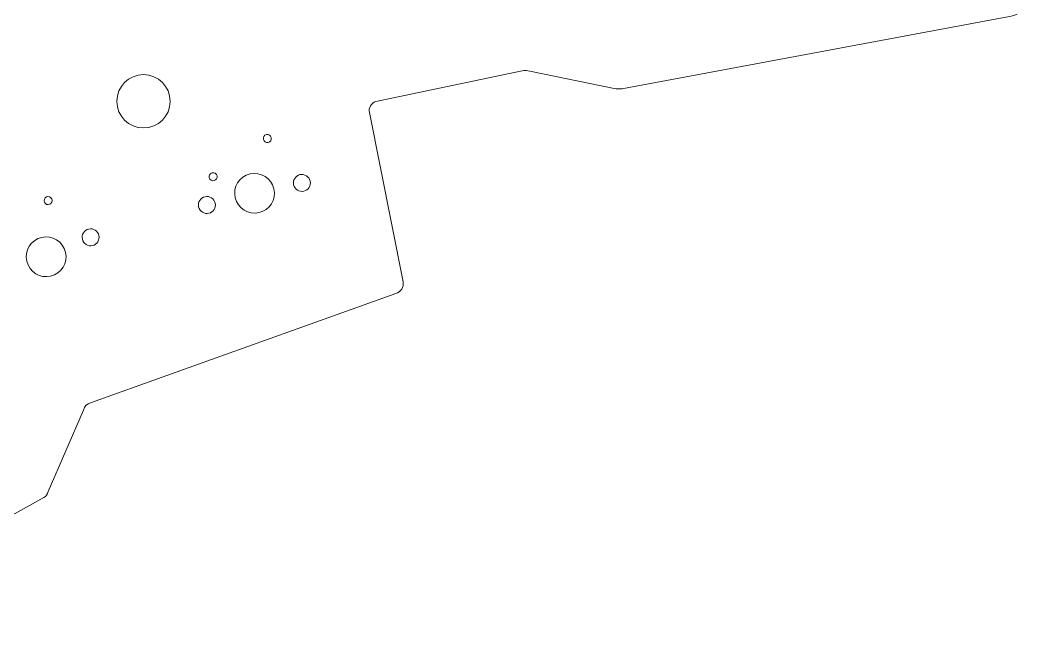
# Model space of a CAD drawing. Header units: inches. Extents: x 5 to 315, y -122 to 2.
# Drawn here: x 213 to 315, y -121.8 to -60 of the extents above; entities that cross this region are included whole.
import ezdxf

# ---------------------------------------------------------------- set-up
doc = ezdxf.new("R2010")
doc.units = ezdxf.units.IN
doc.header["$MEASUREMENT"] = 0
doc.layers.add('katman 1', color=7, linetype='Continuous')

# ---------------------------------------------------------------- blocks, each defined once
blk = doc.blocks.new('block 4')
at = {"layer": 'katman 1', "color": 7, "lineweight": 9, "true_color": 0xffffff}
blk.add_open_spline([(314.69, -56.13), (314.69, -56.13), (304.74, -0.68), (304.74, -0.68), (304.48, 0.75), (303.24, 1.79), (301.78, 1.79), (301.78, 1.79), (241.85, 1.64), (241.85, 1.64), (241.77, 1.64), (241.69, 1.63), (241.61, 1.61), (241.61, 1.61), (223.75, -1.61), (223.75, -1.61), (223.42, -1.67), (223.14, -1.89), (223.01, -2.2), (223.01, -2.2), (222.19, -4.11), (222.19, -4.11), (222.19, -4.11), (189.2, -10.95), (189.2, -10.95), (188.59, -11.08), (187.96, -10.92), (187.49, -10.51), (187.49, -10.51), (180.92, -4.88), (180.92, -4.88), (180.38, -4.37), (179.75, -4.09), (179.12, -4.09), (179.12, -4.09), (178.09, -4.1), (178.09, -4.1), (178.09, -4.1), (160, -4.14), (160, -4.14), (160, -4.14), (160, -4.13), (160, -4.13), (160, -4.13), (141.91, -4.09), (141.91, -4.09), (141.91, -4.09), (140.88, -4.08), (140.88, -4.08), (140.25, -4.08), (139.62, -4.35), (139.08, -4.87), (139.08, -4.87), (132.51, -10.5), (132.51, -10.5), (132.04, -10.91), (131.41, -11.07), (130.8, -10.94), (130.8, -10.94), (97.81, -4.1), (97.81, -4.1), (97.81, -4.1), (96.99, -2.19), (96.99, -2.19), (96.86, -1.88), (96.58, -1.66), (96.25, -1.6), (96.25, -1.6), (78.39, 1.62), (78.39, 1.62), (78.31, 1.64), (78.23, 1.65), (78.15, 1.65), (78.15, 1.65), (18.22, 1.8), (18.22, 1.8), (16.76, 1.8), (15.52, 0.76), (15.26, -0.67), (15.26, -0.67), (5.31, -56.12), (5.31, -56.12), (5.02, -57.75), (6.11, -59.31), (7.74, -59.6), (7.74, -59.6), (46.65, -66.84), (46.65, -66.84), (46.9, -66.88), (47.16, -66.88), (47.41, -66.83), (47.41, -66.83), (55.87, -65.06), (55.87, -65.06), (56.13, -65.01), (56.38, -65.01), (56.64, -65.05), (56.64, -65.05), (71.17, -68.08), (71.17, -68.08), (71.64, -68.16), (71.99, -68.58), (71.99, -69.06), (71.99, -69.06), (68.59, -86.21), (68.59, -86.21), (68.49, -86.73), (68.81, -87.23), (69.31, -87.37), (69.31, -87.37), (99.95, -98.33), (99.95, -98.33), (100.3, -98.43), (100.57, -98.7), (100.65, -99.06), (100.65, -99.06), (104.2, -107.24), (104.2, -107.24), (104.26, -107.49), (104.41, -107.71), (104.63, -107.85), (104.63, -107.85), (128.16, -120.92), (128.16, -120.92), (128.97, -121.44), (129.91, -121.71), (130.86, -121.72), (130.86, -121.72), (132.4, -121.72), (132.4, -121.72), (132.4, -121.72), (160, -121.79), (160, -121.79), (160, -121.79), (160, -121.8), (160, -121.8), (160, -121.8), (187.6, -121.73), (187.6, -121.73), (187.6, -121.73), (189.14, -121.73), (189.14, -121.73), (190.09, -121.72), (191.03, -121.45), (191.84, -120.93), (191.84, -120.93), (215.37, -107.86), (215.37, -107.86), (215.59, -107.72), (215.74, -107.5), (215.8, -107.25), (215.8, -107.25), (219.35, -99.07), (219.35, -99.07), (219.43, -98.71), (219.7, -98.44), (220.05, -98.34), (220.05, -98.34), (250.69, -87.38), (250.69, -87.38), (251.19, -87.25), (251.51, -86.74), (251.41, -86.23), (251.41, -86.23), (248.01, -69.07), (248.01, -69.07), (248.01, -68.59), (248.36, -68.17), (248.83, -68.09), (248.83, -68.09), (263.36, -65.07), (263.36, -65.07), (263.62, -65.02), (263.87, -65.02), (264.13, -65.08), (264.13, -65.08), (272.59, -66.84), (272.59, -66.84), (272.84, -66.89), (273.1, -66.89), (273.35, -66.85), (273.35, -66.85), (312.26, -59.61), (312.26, -59.61), (313.89, -59.32), (314.98, -57.76), (314.69, -56.13)], degree=3, knots=[0, 0, 0, 0, 1, 1, 1, 2, 2, 2, 3, 3, 3, 4, 4, 4, 5, 5, 5, 6, 6, 6, 7, 7, 7, 8, 8, 8, 9, 9, 9, 10, 10, 10, 11, 11, 11, 12, 12, 12, 13, 13, 13, 14, 14, 14, 15, 15, 15, 16, 16, 16, 17, 17, 17, 18, 18, 18, 19, 19, 19, 20, 20, 20, 21, 21, 21, 22, 22, 22, 23, 23, 23, 24, 24, 24, 25, 25, 25, 26, 26, 26, 27, 27, 27, 28, 28, 28, 29, 29, 29, 30, 30, 30, 31, 31, 31, 32, 32, 32, 33, 33, 33, 34, 34, 34, 35, 35, 35, 36, 36, 36, 37, 37, 37, 38, 38, 38, 39, 39, 39, 40, 40, 40, 41, 41, 41, 42, 42, 42, 43, 43, 43, 44, 44, 44, 45, 45, 45, 46, 46, 46, 47, 47, 47, 48, 48, 48, 49, 49, 49, 50, 50, 50, 51, 51, 51, 52, 52, 52, 53, 53, 53, 54, 54, 54, 55, 55, 55, 56, 56, 56, 57, 57, 57, 58, 58, 58, 59, 59, 59, 60, 60, 60, 61, 61, 61, 62, 62, 62, 62], dxfattribs=at)
at = {"layer": 'katman 1', "color": 250, "lineweight": 9, "true_color": 0x231815}
blk.add_open_spline([(228.04, -68.12), (228.04, -69.59), (226.85, -70.79), (225.37, -70.79), (223.89, -70.79), (222.69, -69.59), (222.69, -68.12), (222.69, -66.64), (223.89, -65.44), (225.37, -65.44), (226.85, -65.44), (228.04, -66.64), (228.04, -68.12)], degree=3, knots=[0, 0, 0, 0, 1, 1, 1, 2, 2, 2, 3, 3, 3, 4, 4, 4, 4], dxfattribs=at)
at = {"layer": 'katman 1', "color": 250, "lineweight": 9, "true_color": 0x1c1c1b}
for points in [[(216.16, -77.91), (216.25, -78.11), (216.16, -78.35), (215.96, -78.44), (215.76, -78.53), (215.52, -78.44), (215.43, -78.24), (215.34, -78.04), (215.43, -77.8), (215.63, -77.71), (215.83, -77.62), (216.07, -77.71), (216.16, -77.91)], [(217.42, -82.88), (217.88, -83.88), (217.43, -85.07), (216.43, -85.52), (215.43, -85.98), (214.25, -85.53), (213.79, -84.53), (213.34, -83.52), (213.78, -82.34), (214.78, -81.89), (215.79, -81.43), (216.97, -81.88), (217.42, -82.88)], [(220.84, -81.41), (221.03, -81.83), (220.84, -82.34), (220.41, -82.53), (219.98, -82.73), (219.48, -82.54), (219.29, -82.11), (219.09, -81.68), (219.28, -81.18), (219.71, -80.98), (220.14, -80.79), (220.64, -80.98), (220.84, -81.41)]]:
    blk.add_open_spline(points, degree=3, knots=[0, 0, 0, 0, 1, 1, 1, 2, 2, 2, 3, 3, 3, 4, 4, 4, 4], dxfattribs=at)
blk = doc.blocks.new('block 3')
at = {"layer": 'katman 1'}
blk.add_blockref('block 4', (0, 0), dxfattribs=at)
blk = doc.blocks.new('block 5')
at = {"layer": 'katman 1', "color": 250, "lineweight": 9, "true_color": 0x1c1c1b}
for points in [[(238.18, -71.76), (238.23, -71.98), (238.1, -72.19), (237.88, -72.24), (237.67, -72.29), (237.45, -72.16), (237.4, -71.94), (237.35, -71.73), (237.49, -71.51), (237.7, -71.46), (237.92, -71.41), (238.13, -71.55), (238.18, -71.76)], [(232.75, -75.59), (232.8, -75.8), (232.67, -76.02), (232.45, -76.07), (232.24, -76.12), (232.02, -75.99), (231.97, -75.77), (231.92, -75.56), (232.06, -75.34), (232.27, -75.29), (232.49, -75.24), (232.7, -75.37), (232.75, -75.59)], [(238.45, -76.89), (238.7, -77.96), (238.03, -79.03), (236.96, -79.28), (235.89, -79.53), (234.82, -78.86), (234.57, -77.79), (234.32, -76.72), (234.98, -75.65), (236.06, -75.4), (237.13, -75.15), (238.2, -75.82), (238.45, -76.89)], [(242.09, -76.11), (242.19, -76.57), (241.91, -77.02), (241.45, -77.13), (240.99, -77.24), (240.54, -76.95), (240.43, -76.49), (240.32, -76.04), (240.61, -75.58), (241.07, -75.47), (241.52, -75.37), (241.98, -75.65), (242.09, -76.11)], [(232.56, -78.32), (232.67, -78.78), (232.38, -79.24), (231.93, -79.34), (231.47, -79.45), (231.01, -79.17), (230.9, -78.71), (230.8, -78.25), (231.08, -77.79), (231.54, -77.69), (232, -77.58), (232.46, -77.87), (232.56, -78.32)]]:
    blk.add_open_spline(points, degree=3, knots=[0, 0, 0, 0, 1, 1, 1, 2, 2, 2, 3, 3, 3, 4, 4, 4, 4], dxfattribs=at)
blk = doc.blocks.new('block 2')
at = {"layer": 'katman 1'}
for name in ['block 3', 'block 5']:
    blk.add_blockref(name, (0, 0), dxfattribs=at)

msp = doc.modelspace()

# ---------------------------------------------------------------- block references
at = {"layer": 'katman 1'}
msp.add_blockref('block 2', (0, 0), dxfattribs=at)

doc.saveas('drawing.dxf')
